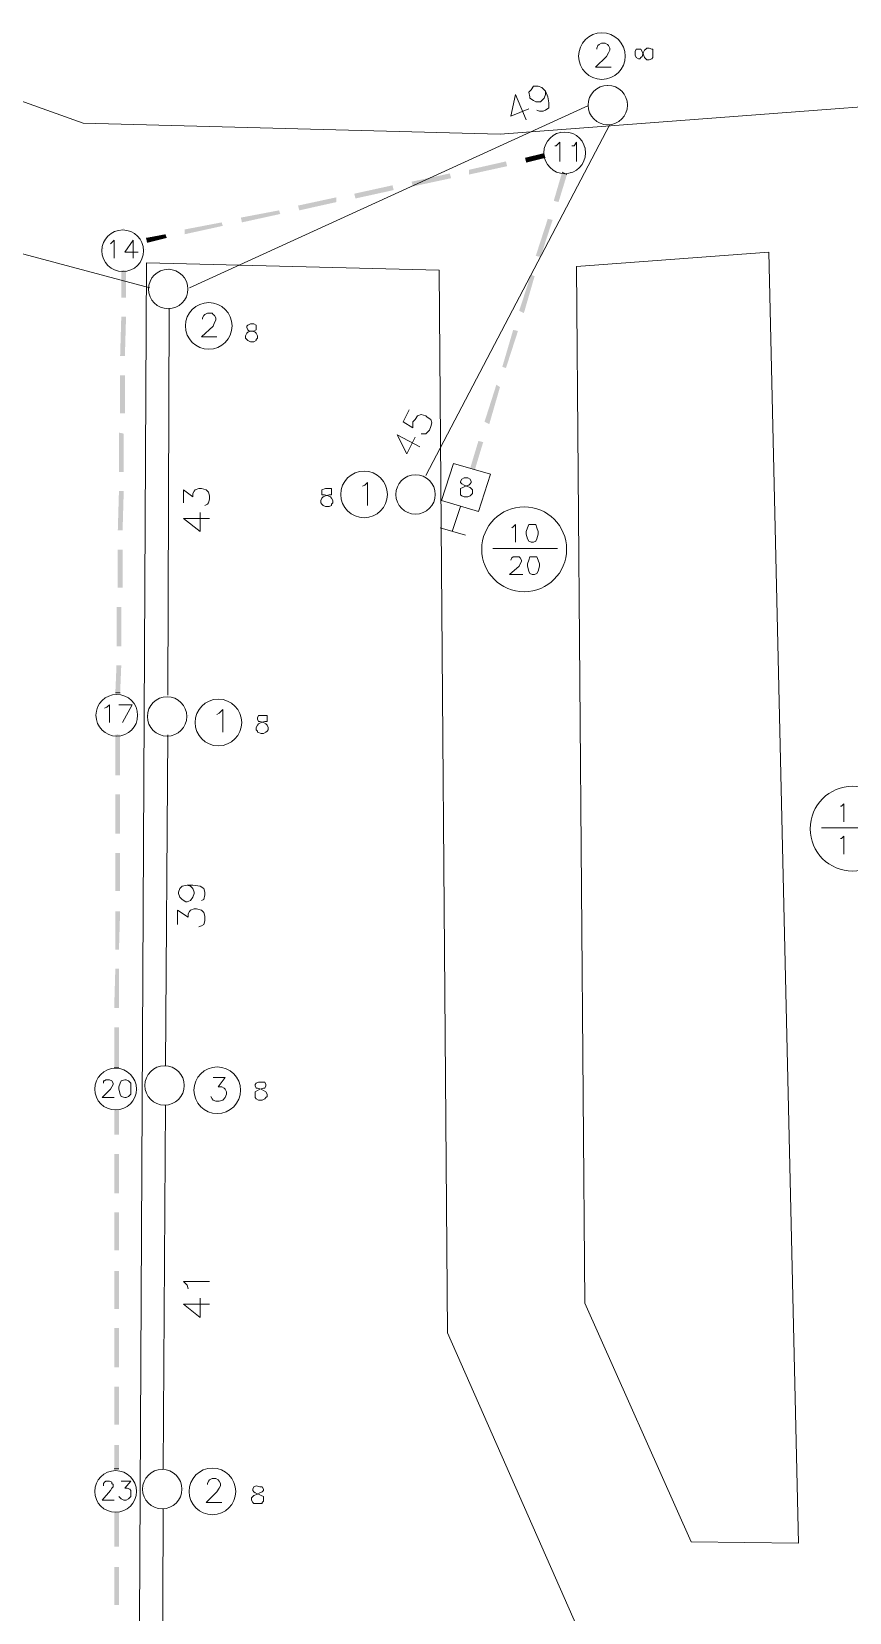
# Model space of a CAD drawing. Header units: millimetres. Extents: x -5 to 817, y 96 to 1062.
# Drawn here: x 281 to 337.4, y 483.2 to 592.4 of the extents above; entities that cross this region are included whole.
import ezdxf

# ---------------------------------------------------------------- set-up
doc = ezdxf.new("R2010")
doc.units = ezdxf.units.MM
for name, color, linetype, true_color in [('PDF_AERIAL', 8, 'Continuous', 0x808080), ('PDF_FEED', 11, 'Continuous', 0xff7f7f), ('PDF_HCOUNT', 8, 'Continuous', 0x808080), ('PDF_POLENUMBER', 8, 'Continuous', 0x808080), ('PDF_RDBKGRD', 8, 'Continuous', 0x808080), ('PDF_STRAND', 8, 'Continuous', 0x808080)]:
    doc.layers.add(name, color=color, linetype=linetype, true_color=true_color)

msp = doc.modelspace()

# ---------------------------------------------------------------- linework, layer by layer
at = {"layer": 'PDF_AERIAL', "lineweight": 9}
for points in [[(316.41, 588.28), (316.41, 588.03), (316.33, 587.79), (316.16, 587.62), (316.08, 587.54), (315.75, 587.54), (315.59, 587.62), (315.34, 587.79), (315.34, 587.87), (315.26, 588.2), (315.42, 588.36), (315.59, 588.61), (315.67, 588.61), (315.92, 588.61), (316.16, 588.53), (316.41, 588.28), (316.58, 587.87), (316.66, 587.46), (316.66, 587.13), (316.41, 586.96), (316.25, 586.88), (316, 586.88), (315.83, 586.96)], [(291.84, 574.68), (319.38, 587.29)], [(315.09, 586.3), (314.35, 588.03), (314.02, 586.55), (315.26, 587.05)], [(320.86, 585.97), (308.17, 561.73)], [(289.12, 574.68), (266.61, 580.7)], [(290.36, 546.56), (290.44, 573.28)], [(307.01, 566.27), (306.6, 565.44), (307.26, 565.03), (307.26, 565.11), (307.26, 565.44), (307.42, 565.61), (307.59, 565.86), (307.84, 565.94), (308.17, 565.86), (308.25, 565.77), (308.5, 565.61), (308.58, 565.36), (308.5, 565.11), (308.41, 564.87), (308.17, 564.62), (308.08, 564.62), (307.84, 564.62)], [(307.75, 563.71), (306.19, 564.54), (306.85, 563.22), (307.42, 564.37)], [(291.43, 559.84), (291.43, 560.74), (292.09, 560.25), (292.09, 560.5), (292.17, 560.66), (292.25, 560.74), (292.5, 560.83), (292.67, 560.83), (293, 560.74), (293.16, 560.58), (293.24, 560.33), (293.24, 560.09), (293.16, 559.84), (293.08, 559.76), (292.91, 559.67)], [(293.24, 558.77), (291.43, 558.77), (292.58, 557.86), (292.58, 559.18)], [(290.19, 521), (290.36, 543.84)], [(291.68, 533.45), (291.92, 533.37), (292.09, 533.21), (292.17, 532.96), (292.17, 532.88), (292.09, 532.63), (291.92, 532.38), (291.68, 532.3), (291.59, 532.3), (291.35, 532.47), (291.18, 532.63), (291.1, 532.88), (291.1, 532.96), (291.18, 533.21), (291.35, 533.37), (291.68, 533.45), (292.09, 533.45), (292.58, 533.37), (292.83, 533.21), (292.91, 532.96), (292.91, 532.79), (292.83, 532.47), (292.67, 532.38)], [(291.02, 530.73), (291.02, 531.72), (291.76, 531.23), (291.76, 531.48), (291.84, 531.64), (291.92, 531.72), (292.17, 531.81), (292.34, 531.81), (292.67, 531.72), (292.83, 531.56), (292.91, 531.31), (292.91, 530.98), (292.83, 530.73), (292.67, 530.65), (292.5, 530.57)], [(290.03, 493.14), (290.19, 518.28)], [(291.76, 505.59), (291.68, 505.83), (291.43, 506.08), (293.24, 506.08)], [(293.24, 504.52), (291.43, 504.52), (292.58, 503.61), (292.58, 504.93)], [(289.95, 463.87), (290.03, 490.42)]]:
    msp.add_lwpolyline(points, dxfattribs=at)
at = {"layer": 'PDF_FEED', "lineweight": 20}
for points in [[(317.48, 585.48), (317.48, 585.48)], [(319.21, 584.41), (319.21, 584.41)], [(316.41, 583.67), (316.41, 583.67)], [(318.14, 582.68), (318.14, 582.68)], [(287.31, 578.8), (287.31, 578.8)], [(285.91, 577.4), (285.91, 577.4)], [(288.79, 577.32), (288.79, 577.32)], [(287.31, 575.91), (287.31, 575.91)], [(311.38, 562.15), (311.38, 562.15)], [(309.65, 561.32), (309.65, 561.32)], [(312.21, 560.5), (312.21, 560.5)], [(310.56, 559.59), (309.98, 557.86)], [(310.56, 559.59), (310.56, 559.59)], [(309.16, 558.11), (310.89, 557.61)], [(312.78, 556.7), (317.24, 556.7)], [(286.9, 546.73), (286.9, 546.73)], [(285.41, 545.33), (285.41, 545.33)], [(288.38, 545.24), (288.38, 545.24)], [(286.9, 543.84), (286.9, 543.84)], [(335.46, 537.41), (339.91, 537.41)], [(286.81, 520.84), (286.81, 520.84)], [(285.33, 519.44), (285.33, 519.44)], [(288.3, 519.36), (288.3, 519.36)], [(286.81, 517.95), (286.81, 517.95)], [(286.81, 493.14), (286.81, 493.14)], [(285.33, 491.65), (285.33, 491.65)], [(288.3, 491.65), (288.3, 491.65)], [(286.81, 490.17), (286.81, 490.17)]]:
    msp.add_lwpolyline(points, dxfattribs=at)
at = {"layer": 'PDF_FEED', "color": 7, "lineweight": 9}
for points in [[(317.07, 584.49), (317.15, 584.49), (317.4, 584.74), (317.4, 583.42)], [(318.23, 584.49), (318.39, 584.49), (318.56, 584.74), (318.56, 583.42)], [(286.4, 577.73), (286.48, 577.81), (286.65, 577.98), (286.65, 576.74)], [(287.97, 576.74), (287.97, 577.98), (287.39, 577.15), (288.3, 577.15)], [(314.1, 558.11), (314.19, 558.19), (314.35, 558.35), (314.35, 557.12)], [(314.02, 555.88), (314.1, 556.05), (314.19, 556.13), (314.27, 556.13), (314.52, 556.13), (314.6, 556.13), (314.68, 556.05), (314.76, 555.88), (314.76, 555.8), (314.68, 555.63), (314.6, 555.47), (313.94, 554.89), (314.85, 554.89)], [(285.99, 545.66), (286.15, 545.74), (286.32, 545.9), (286.32, 544.67)], [(287.23, 544.67), (287.88, 545.9), (286.98, 545.9)], [(336.78, 538.9), (336.86, 538.9), (337.02, 539.06), (337.02, 537.82)], [(336.78, 536.67), (336.86, 536.67), (337.02, 536.83), (337.02, 535.6)], [(285.91, 519.77), (285.91, 519.93), (285.99, 519.93), (286.07, 520.02), (286.32, 520.02), (286.48, 519.93), (286.57, 519.77), (286.57, 519.69), (286.48, 519.52), (286.4, 519.36), (285.82, 518.78), (286.65, 518.78)], [(285.91, 491.98), (285.91, 492.07), (285.91, 492.15), (285.99, 492.23), (286.07, 492.31), (286.32, 492.31), (286.48, 492.23), (286.48, 492.15), (286.57, 492.07), (286.57, 491.9), (286.48, 491.82), (286.4, 491.65), (285.82, 490.99), (286.65, 490.99)], [(287.14, 492.31), (287.8, 492.31), (287.39, 491.82), (287.55, 491.82), (287.72, 491.74), (287.8, 491.65), (287.8, 491.49), (287.8, 491.41), (287.8, 491.24), (287.64, 491.08), (287.47, 490.99), (287.31, 490.99), (287.14, 491.08), (287.06, 491.16), (286.98, 491.24)]]:
    msp.add_lwpolyline(points, dxfattribs=at)
at = {"layer": 'PDF_FEED', "lineweight": 0}
for points in [[(317.57, 582.68), (317.9, 582.51)], [(288.96, 577.81), (288.87, 578.14)], [(287.06, 546.73), (286.73, 546.73)], [(286.98, 520.84), (286.65, 520.84)], [(286.98, 493.14), (286.65, 493.14)]]:
    msp.add_lwpolyline(points, dxfattribs=at)
at = {"layer": 'PDF_FEED', "lineweight": 20}
msp.add_lwpolyline([(309.24, 560), (311.79, 559.26), (312.62, 561.82), (310.06, 562.56)], close=True, dxfattribs=at)
at = {"layer": 'PDF_FEED', "color": 7, "lineweight": 9}
for points in [[(310.81, 561.57), (310.64, 561.49), (310.56, 561.32), (310.56, 561.24), (310.64, 561.16), (310.81, 561.07), (310.97, 560.99), (311.22, 560.91), (311.3, 560.83), (311.38, 560.74), (311.38, 560.5), (311.3, 560.41), (311.22, 560.33), (311.05, 560.25), (310.81, 560.25), (310.64, 560.33), (310.56, 560.41), (310.56, 560.5), (310.56, 560.74), (310.56, 560.83), (310.72, 560.91), (310.89, 560.99), (311.13, 561.07), (311.22, 561.16), (311.3, 561.24), (311.3, 561.32), (311.22, 561.49), (311.05, 561.57)], [(315.42, 558.35), (315.26, 558.35), (315.17, 558.11), (315.09, 557.86), (315.09, 557.69), (315.17, 557.36), (315.26, 557.2), (315.42, 557.12), (315.59, 557.12), (315.75, 557.2), (315.83, 557.36), (315.92, 557.69), (315.92, 557.86), (315.83, 558.11), (315.75, 558.35), (315.59, 558.35)], [(315.5, 556.13), (315.34, 556.13), (315.26, 555.88), (315.17, 555.63), (315.17, 555.47), (315.26, 555.14), (315.34, 554.97), (315.5, 554.89), (315.67, 554.89), (315.83, 554.97), (315.92, 555.14), (316, 555.47), (316, 555.63), (315.92, 555.88), (315.83, 556.13), (315.67, 556.13)], [(287.39, 520.02), (287.14, 519.93), (287.06, 519.77), (286.98, 519.52), (286.98, 519.36), (287.06, 519.03), (287.14, 518.86), (287.39, 518.78), (287.47, 518.78), (287.64, 518.86), (287.8, 519.03), (287.8, 519.36), (287.8, 519.52), (287.8, 519.77), (287.64, 519.93), (287.47, 520.02)]]:
    msp.add_lwpolyline(points, close=True, dxfattribs=at)
at = {"layer": 'PDF_FEED', "lineweight": 20}
for centre, radius in [((317.75, 584.01), 1.44), ((287.24, 577.25), 1.44), ((314.95, 556.64), 2.93), ((286.83, 545.18), 1.44), ((337.62, 537.35), 2.93), ((286.75, 519.37), 1.44), ((286.75, 491.59), 1.44)]:
    msp.add_circle(centre, radius, dxfattribs=at)
at = {"layer": 'PDF_FEED', "transparency": 33554559}
for points in [[(316.33, 583.99), (315.09, 583.34), (315.01, 583.67)], [(316.41, 583.67), (316.33, 583.99), (315.09, 583.34)], [(313.77, 583.09), (313.69, 583.42), (311.13, 582.51)], [(313.69, 583.42), (311.13, 582.51), (311.13, 582.84)], [(305.86, 581.77), (303.3, 580.86), (303.22, 581.19)], [(305.94, 581.44), (305.86, 581.77), (303.3, 580.86)], [(309.82, 582.59), (307.26, 581.69), (307.18, 582.02)], [(309.9, 582.26), (309.82, 582.59), (307.26, 581.69)], [(316.99, 580.7), (317.32, 580.61), (317.57, 582.68)], [(317.32, 580.61), (317.57, 582.68), (317.9, 582.51)], [(301.98, 580.94), (299.43, 580.04), (299.34, 580.37)], [(301.98, 580.61), (301.98, 580.94), (299.43, 580.04)], [(298.03, 580.04), (295.47, 579.21), (295.39, 579.54)], [(298.11, 579.79), (298.03, 580.04), (295.47, 579.21)], [(294.15, 578.97), (294.07, 579.21), (291.51, 578.39)], [(294.07, 579.21), (291.51, 578.39), (291.51, 578.72)], [(315.75, 576.9), (316.08, 576.82), (316.58, 579.46)], [(316.08, 576.82), (316.58, 579.46), (316.91, 579.38)], [(290.19, 578.39), (288.96, 577.81), (288.87, 578.14)], [(290.28, 578.14), (290.19, 578.39), (288.96, 577.81)], [(287.47, 575.91), (287.14, 575.91), (287.47, 574.02)], [(287.14, 575.91), (287.47, 574.02), (287.14, 574.02)], [(314.6, 573.11), (314.93, 572.95), (315.42, 575.59)], [(314.93, 572.95), (315.42, 575.59), (315.67, 575.5)], [(287.14, 572.7), (287.39, 569.98), (287.06, 569.98)], [(287.47, 572.7), (287.14, 572.7), (287.39, 569.98)], [(313.44, 569.24), (313.69, 569.15), (314.19, 571.79)], [(313.69, 569.15), (314.19, 571.79), (314.52, 571.71)], [(287.39, 568.66), (287.06, 568.66), (287.39, 566.02)], [(287.06, 568.66), (287.39, 566.02), (287.06, 566.02)], [(312.21, 565.44), (312.54, 565.28), (313.03, 568)], [(312.54, 565.28), (313.03, 568), (313.28, 567.84)], [(287.31, 564.62), (286.98, 564.7), (287.31, 561.98)], [(286.98, 564.7), (287.31, 561.98), (286.98, 561.98)], [(311.22, 562.23), (311.55, 562.15), (311.79, 564.12)], [(311.55, 562.15), (311.79, 564.12), (312.12, 564.04)], [(286.98, 560.66), (287.23, 557.94), (286.9, 557.94)], [(287.31, 560.66), (286.98, 560.66), (287.23, 557.94)], [(287.23, 556.62), (286.9, 556.62), (287.23, 553.98)], [(286.9, 556.62), (287.23, 553.98), (286.9, 553.98)], [(287.14, 552.66), (286.81, 552.66), (287.14, 549.94)], [(286.81, 552.66), (287.14, 549.94), (286.81, 549.94)], [(286.81, 548.62), (287.06, 546.73), (286.73, 546.73)], [(287.14, 548.62), (286.81, 548.62), (287.06, 546.73)], [(287.06, 543.84), (286.73, 543.84), (287.06, 541.04)], [(286.73, 543.84), (287.06, 541.04), (286.73, 541.04)], [(287.06, 539.72), (286.73, 539.72), (287.06, 537)], [(286.73, 539.72), (287.06, 537), (286.73, 537)], [(287.06, 535.68), (286.73, 535.68), (287.06, 533.04)], [(286.73, 535.68), (287.06, 533.04), (286.73, 533.04)], [(287.06, 531.64), (286.73, 531.64), (286.98, 529)], [(286.73, 531.64), (286.98, 529), (286.73, 529)], [(286.73, 527.68), (286.98, 524.96), (286.65, 524.96)], [(286.98, 527.68), (286.73, 527.68), (286.98, 524.96)], [(286.98, 523.64), (286.65, 523.64), (286.98, 520.84)], [(286.65, 523.64), (286.98, 520.84), (286.65, 520.84)], [(286.98, 517.95), (286.65, 517.95), (286.98, 516.22)], [(286.65, 517.95), (286.98, 516.22), (286.65, 516.22)], [(286.98, 514.9), (286.65, 514.9), (286.98, 512.18)], [(286.65, 514.9), (286.98, 512.18), (286.65, 512.18)], [(286.98, 510.86), (286.65, 510.86), (286.98, 508.23)], [(286.65, 510.86), (286.98, 508.23), (286.65, 508.23)], [(286.98, 506.82), (286.65, 506.82), (286.98, 504.19)], [(286.65, 506.82), (286.98, 504.19), (286.65, 504.19)], [(286.98, 502.87), (286.65, 502.87), (286.98, 500.15)], [(286.65, 502.87), (286.98, 500.15), (286.65, 500.15)], [(286.98, 498.83), (286.65, 498.83), (286.98, 496.19)], [(286.65, 498.83), (286.98, 496.19), (286.65, 496.19)], [(286.98, 494.79), (286.65, 494.79), (286.98, 493.14)], [(286.65, 494.79), (286.98, 493.14), (286.65, 493.14)], [(286.98, 490.17), (286.65, 490.17), (286.98, 487.78)], [(286.65, 490.17), (286.98, 487.78), (286.65, 487.78)], [(286.98, 486.38), (286.65, 486.38), (286.98, 483.74)], [(286.65, 486.38), (286.98, 483.74), (286.65, 483.74)]]:
    msp.add_solid(points, dxfattribs=at)
at = {"layer": 'PDF_HCOUNT', "lineweight": 9}
for points in [[(319.96, 591.17), (319.96, 591.25), (320.04, 591.42), (320.12, 591.5), (320.29, 591.58), (320.53, 591.58), (320.7, 591.5), (320.78, 591.42), (320.86, 591.25), (320.86, 591.09), (320.78, 590.92), (320.62, 590.67), (319.87, 589.93), (320.95, 589.93)], [(292.75, 572.53), (292.75, 572.62), (292.83, 572.78), (292.91, 572.86), (293.08, 572.95), (293.41, 572.95), (293.49, 572.86), (293.57, 572.78), (293.66, 572.62), (293.66, 572.45), (293.57, 572.29), (293.49, 572.04), (292.67, 571.3), (293.74, 571.3)], [(303.8, 560.99), (303.96, 561.07), (304.13, 561.24), (304.13, 559.67)], [(293.74, 545.24), (293.9, 545.33), (294.15, 545.57), (294.15, 544.01)], [(293.49, 520.18), (294.32, 520.18), (293.82, 519.52), (294.07, 519.52), (294.23, 519.44), (294.32, 519.36), (294.4, 519.19), (294.4, 519.03), (294.32, 518.78), (294.15, 518.61), (293.9, 518.53), (293.66, 518.53), (293.49, 518.61), (293.41, 518.7), (293.33, 518.86)], [(293.08, 492.07), (293.08, 492.15), (293.16, 492.31), (293.24, 492.4), (293.41, 492.48), (293.66, 492.48), (293.82, 492.4), (293.9, 492.31), (293.99, 492.15), (293.99, 491.98), (293.9, 491.82), (293.74, 491.57), (293, 490.83), (294.07, 490.83)]]:
    msp.add_lwpolyline(points, dxfattribs=at)
for centre in [(320.31, 590.69), (293.18, 572.06), (303.9, 560.43), (293.84, 544.68), (293.76, 519.29), (293.43, 491.59)]:
    msp.add_circle(centre, 1.61, dxfattribs=at)
at = {"layer": 'PDF_POLENUMBER', "lineweight": 9}
for points in [[(322.6, 590.76), (322.68, 590.59), (322.84, 590.51), (322.92, 590.51), (323.01, 590.59), (323.09, 590.67), (323.17, 590.92), (323.25, 591.09), (323.34, 591.17), (323.42, 591.25), (323.58, 591.25), (323.75, 591.17), (323.83, 591.17), (323.83, 591), (323.83, 590.76), (323.83, 590.59), (323.75, 590.51), (323.58, 590.43), (323.42, 590.43), (323.34, 590.51), (323.25, 590.59), (323.17, 590.84), (323.09, 591), (323.01, 591.17), (322.92, 591.17), (322.84, 591.17), (322.68, 591.17), (322.6, 591)], [(296.05, 572.2), (295.88, 572.12), (295.8, 572.04), (295.8, 571.96), (295.88, 571.79), (295.96, 571.71), (296.21, 571.71), (296.38, 571.63), (296.46, 571.55), (296.54, 571.38), (296.54, 571.22), (296.46, 571.13), (296.46, 571.05), (296.29, 570.97), (296.05, 570.97), (295.88, 571.05), (295.8, 571.13), (295.72, 571.22), (295.72, 571.38), (295.8, 571.55), (295.88, 571.63), (296.05, 571.71), (296.29, 571.71), (296.46, 571.79), (296.46, 571.96), (296.46, 572.04), (296.46, 572.12), (296.29, 572.2)], [(301.24, 560.83), (300.99, 560.74), (300.99, 560.66), (300.99, 560.58), (300.99, 560.41), (301.16, 560.41), (301.41, 560.33), (301.57, 560.25), (301.65, 560.17), (301.74, 560), (301.74, 559.84), (301.65, 559.76), (301.65, 559.67), (301.49, 559.59), (301.24, 559.59), (301.08, 559.67), (300.99, 559.76), (300.91, 559.84), (300.91, 560), (300.99, 560.17), (301.08, 560.25), (301.24, 560.33), (301.49, 560.41), (301.65, 560.41), (301.65, 560.58), (301.65, 560.66), (301.65, 560.83), (301.41, 560.83)], [(296.79, 545.16), (296.62, 545.16), (296.54, 545), (296.54, 544.91), (296.62, 544.75), (296.71, 544.75), (296.95, 544.67), (297.12, 544.58), (297.2, 544.5), (297.28, 544.34), (297.28, 544.17), (297.2, 544.09), (297.12, 544.01), (296.95, 543.93), (296.79, 543.93), (296.54, 544.01), (296.54, 544.09), (296.46, 544.17), (296.46, 544.34), (296.54, 544.5), (296.62, 544.58), (296.79, 544.67), (297.04, 544.75), (297.2, 544.75), (297.2, 544.91), (297.2, 545), (297.2, 545.16), (296.95, 545.16)], [(296.62, 519.85), (296.46, 519.77), (296.38, 519.69), (296.38, 519.6), (296.46, 519.44), (296.54, 519.44), (296.79, 519.36), (296.95, 519.27), (297.12, 519.19), (297.2, 519.03), (297.2, 518.86), (297.12, 518.78), (297.04, 518.7), (296.87, 518.61), (296.62, 518.61), (296.46, 518.7), (296.38, 518.78), (296.38, 518.86), (296.38, 519.03), (296.38, 519.19), (296.54, 519.27), (296.71, 519.36), (296.95, 519.44), (297.04, 519.44), (297.12, 519.6), (297.12, 519.69), (297.04, 519.85), (296.87, 519.85)], [(296.46, 491.98), (296.29, 491.9), (296.21, 491.74), (296.21, 491.65), (296.29, 491.57), (296.38, 491.49), (296.62, 491.41), (296.79, 491.32), (296.95, 491.24), (296.95, 491.16), (296.95, 490.91), (296.87, 490.83), (296.87, 490.75), (296.71, 490.75), (296.46, 490.75), (296.29, 490.75), (296.21, 490.83), (296.13, 490.99), (296.13, 491.16), (296.21, 491.24), (296.29, 491.32), (296.54, 491.41), (296.71, 491.49), (296.87, 491.57), (296.95, 491.65), (296.95, 491.74), (296.87, 491.9), (296.71, 491.9)]]:
    msp.add_lwpolyline(points, close=True, dxfattribs=at)
at = {"layer": 'PDF_RDBKGRD', "lineweight": 0}
msp.add_lwpolyline([(367.36, 607.24), (372.39, 608.48), (378.91, 593.31), (361.35, 588.94), (313.28, 585.31), (284.5, 586.06), (242.46, 601.14), (179.3, 654.9), (191.83, 669.08), (204.2, 658.44)], dxfattribs=at)
for points in [[(288.21, 446.88), (329.77, 445.07), (334.88, 446.47), (334.14, 478.54), (320.2, 478.63), (309.65, 502.54), (309.07, 575.91), (288.87, 576.41)], [(318.56, 576.16), (331.83, 577.15), (333.89, 488.03), (326.47, 488.11), (319.13, 504.6)]]:
    msp.add_lwpolyline(points, close=True, dxfattribs=at)
at = {"layer": 'PDF_STRAND', "lineweight": 9}
for points in [[(320.7, 588.69), (320.7, 588.69)], [(320.7, 588.69), (320.7, 588.69)], [(319.38, 587.29), (319.38, 587.29)], [(319.38, 587.29), (319.38, 587.29)], [(319.38, 587.29), (319.38, 587.29)], [(322.1, 587.46), (322.1, 587.46)], [(322.1, 587.46), (322.1, 587.46)], [(320.86, 585.97), (320.86, 585.97)], [(320.86, 585.97), (320.86, 585.97)], [(320.86, 585.97), (320.86, 585.97)], [(290.44, 576), (290.44, 576)], [(290.44, 576), (290.44, 576)], [(289.12, 574.68), (289.12, 574.68)], [(289.12, 574.68), (289.12, 574.68)], [(291.84, 574.68), (291.84, 574.68)], [(291.84, 574.68), (291.84, 574.68)], [(291.84, 574.68), (291.84, 574.68)], [(290.44, 573.28), (290.44, 573.28)], [(290.44, 573.28), (290.44, 573.28)], [(290.44, 573.28), (290.44, 573.28)], [(306.27, 561.16), (306.27, 561.16)], [(306.27, 561.16), (306.27, 561.16)], [(306.27, 561.16), (306.27, 561.16)], [(308.17, 561.73), (308.17, 561.73)], [(308.17, 561.73), (308.17, 561.73)], [(308.17, 561.73), (308.17, 561.73)], [(308.74, 559.92), (308.74, 559.92)], [(308.74, 559.92), (308.74, 559.92)], [(306.93, 559.26), (306.93, 559.26)], [(306.93, 559.26), (306.93, 559.26)], [(290.36, 546.56), (290.36, 546.56)], [(290.36, 546.56), (290.36, 546.56)], [(289.04, 545.16), (289.04, 545.16)], [(289.04, 545.16), (289.04, 545.16)], [(291.76, 545.16), (291.76, 545.16)], [(291.76, 545.16), (291.76, 545.16)], [(291.76, 545.16), (291.76, 545.16)], [(290.36, 543.84), (290.36, 543.84)], [(290.36, 543.84), (290.36, 543.84)], [(290.36, 543.84), (290.36, 543.84)], [(290.19, 521), (290.19, 521)], [(290.19, 521), (290.19, 521)], [(288.79, 519.69), (288.79, 519.69)], [(288.79, 519.69), (288.79, 519.69)], [(291.51, 519.69), (291.51, 519.69)], [(291.51, 519.69), (291.51, 519.69)], [(291.51, 519.69), (291.51, 519.69)], [(290.19, 518.28), (290.19, 518.28)], [(290.19, 518.28), (290.19, 518.28)], [(290.19, 518.28), (290.19, 518.28)], [(290.03, 493.14), (290.03, 493.14)], [(290.03, 493.14), (290.03, 493.14)], [(288.71, 491.82), (288.71, 491.82)], [(288.71, 491.82), (288.71, 491.82)], [(291.43, 491.82), (291.43, 491.82)], [(291.43, 491.82), (291.43, 491.82)], [(291.43, 491.82), (291.43, 491.82)], [(290.03, 490.42), (290.03, 490.42)], [(290.03, 490.42), (290.03, 490.42)], [(290.03, 490.42), (290.03, 490.42)]]:
    msp.add_lwpolyline(points, dxfattribs=at)
for centre in [(320.72, 587.31), (290.38, 574.61), (307.45, 560.43), (290.3, 545.1), (290.13, 519.62), (289.97, 491.75)]:
    msp.add_circle(centre, 1.36, dxfattribs=at)

doc.saveas('drawing.dxf')
